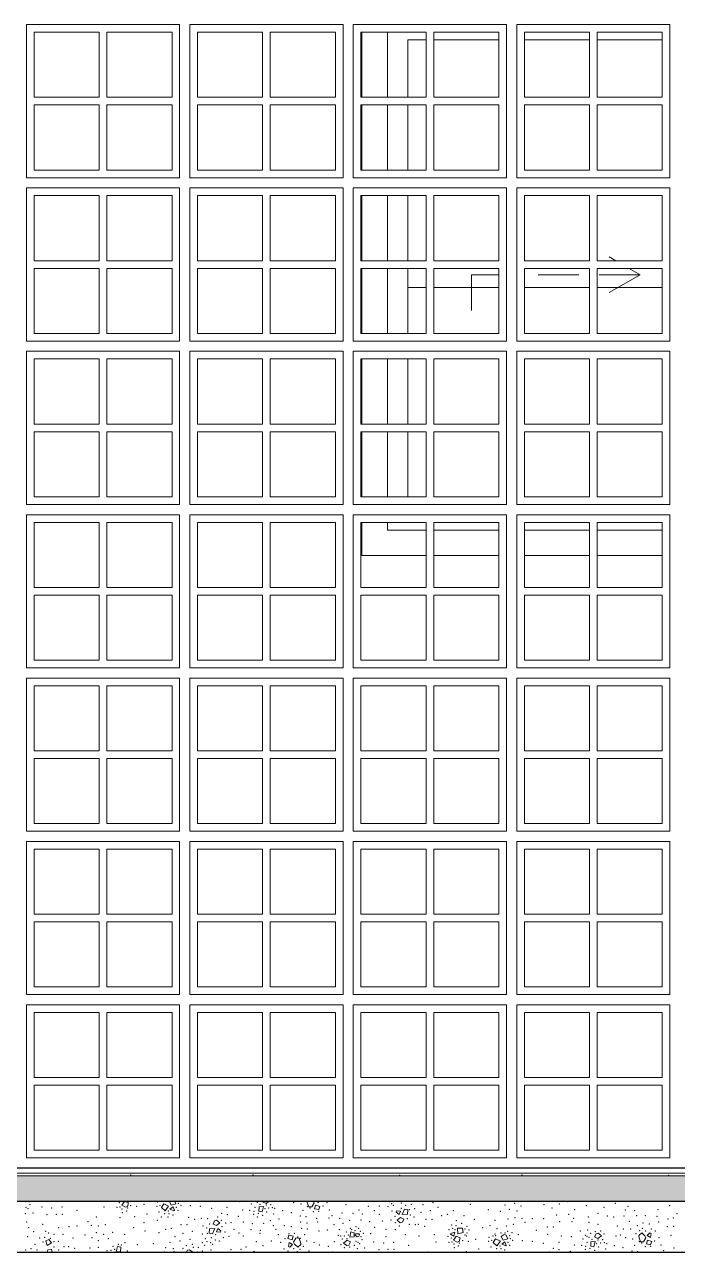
# Model space of a CAD drawing. Header units: metres. Extents: x -67.2 to -32.8, y -0.2 to 5.
# Drawn here: x -45.439 to -44.16, y -0.165 to 2.24 of the extents above; entities that cross this region are included whole.
import ezdxf

# ---------------------------------------------------------------- set-up
doc = ezdxf.new("R2010")
doc.units = ezdxf.units.M
doc.header["$MEASUREMENT"] = 0
for name, color, linetype, lineweight in [('Janelas Archicad_Caneta_No__241', 7, 'Continuous', 13), ('Janelas Archicad_Caneta_No__3', 7, 'Continuous', 25), ('Janelas Archicad_Caneta_No__43', 44, 'Continuous', 0), ('LAJES.EST_Caneta_No__241', 7, 'Continuous', 13), ('LAJES.EST_Caneta_No__3', 7, 'Continuous', 25)]:
    doc.layers.add(name, color=color, linetype=linetype, lineweight=lineweight)
for name, color, linetype, lineweight, true_color in [('Janelas Archicad_Caneta_No__9', 7, 'Continuous', 5, 0x020202), ('Janelas Archicad_Caneta_No__97', 7, 'Continuous', 5, 0x6b6b6b), ('LAJES.EST_Caneta_No__95', 7, 'Continuous', 0, 0xaeaeae), ('LAJES.EST_Caneta_No__97', 7, 'Continuous', 5, 0x6b6b6b)]:
    doc.layers.add(name, color=color, linetype=linetype, lineweight=lineweight, true_color=true_color)
doc.layers.add('LAJES.EST', color=7, linetype='Continuous')

# ---------------------------------------------------------------- blocks, each defined once
blk = doc.blocks.new('*X22', base_point=(-99.8256, 0))
at = {"layer": 'LAJES.EST_Caneta_No__241', "color": 7, "linetype": 'Continuous', "lineweight": 13}
for p, q in [((-45.437, -0.0657), (-45.4379, -0.065)), ((-45.437, -0.0657), (-45.4351, -0.065)), ((-45.2434, -0.065), (-45.2484, -0.0725)), ((-45.2423, -0.065), (-45.2355, -0.068)), ((-45.2355, -0.068), (-45.2375, -0.0748)), ((-45.1707, -0.0771), (-45.1663, -0.07)), ((-45.1663, -0.07), (-45.1568, -0.0744)), ((-45.1553, -0.0652), (-45.1551, -0.065)), ((-45.1516, -0.0726), (-45.1553, -0.0652)), ((-45.1516, -0.0726), (-45.1425, -0.0699)), ((-45.1444, -0.065), (-45.1425, -0.0699)), ((-44.9726, -0.066), (-44.9721, -0.065)), ((-44.9659, -0.0692), (-44.9726, -0.066)), ((-44.9659, -0.0692), (-44.9608, -0.065)), ((-44.8853, -0.0675), (-44.8856, -0.065)), ((-44.8853, -0.0675), (-44.8823, -0.0759)), ((-44.8763, -0.0755), (-44.8717, -0.0676)), ((-44.8733, -0.065), (-44.8717, -0.0676)), ((-44.8708, -0.0797), (-44.8688, -0.0721)), ((-44.8688, -0.0721), (-44.8603, -0.0749)), ((-44.863, -0.067), (-44.8665, -0.065)), ((-44.8627, -0.065), (-44.863, -0.067)), ((-45.2414, -0.0765), (-45.2484, -0.0725)), ((-45.2375, -0.0748), (-45.2414, -0.0765)), ((-45.1707, -0.0771), (-45.1637, -0.0835)), ((-45.1568, -0.0744), (-45.1637, -0.0835)), ((-45.1541, -0.0804), (-45.1481, -0.0758)), ((-45.1464, -0.0837), (-45.1541, -0.0804)), ((-45.1481, -0.0758), (-45.1455, -0.0828)), ((-45.1455, -0.0828), (-45.1464, -0.0837)), ((-44.98, -0.084), (-44.9797, -0.0757)), ((-44.98, -0.084), (-44.9735, -0.0854)), ((-44.9797, -0.0757), (-44.971, -0.0751)), ((-44.971, -0.0751), (-44.9735, -0.0854)), ((-44.8823, -0.0759), (-44.8763, -0.0755)), ((-44.8626, -0.0812), (-44.8708, -0.0797)), ((-44.8626, -0.0812), (-44.8603, -0.0749)), ((-44.7112, -0.0861), (-44.7105, -0.0835)), ((-44.7054, -0.0909), (-44.7112, -0.0861)), ((-44.7105, -0.0835), (-44.7025, -0.0839)), ((-44.7025, -0.0839), (-44.7054, -0.0909)), ((-44.6993, -0.0908), (-44.695, -0.0801)), ((-44.6888, -0.0899), (-44.6993, -0.0908)), ((-44.6885, -0.0815), (-44.695, -0.0801)), ((-44.6885, -0.0815), (-44.6888, -0.0899)), ((-45.0772, -0.1273), (-45.0769, -0.1189)), ((-45.0769, -0.1189), (-45.0665, -0.118)), ((-45.0665, -0.118), (-45.0707, -0.1287)), ((-45.0698, -0.1093), (-45.0668, -0.1029)), ((-45.0632, -0.1125), (-45.0698, -0.1093)), ((-45.0668, -0.1029), (-45.0627, -0.1019)), ((-45.0632, -0.1125), (-45.0563, -0.1069)), ((-45.0632, -0.1249), (-45.0604, -0.1179)), ((-45.0627, -0.1019), (-45.0563, -0.1069)), ((-45.0604, -0.1179), (-45.0546, -0.1227)), ((-44.7026, -0.0963), (-44.7094, -0.1019)), ((-44.7031, -0.1069), (-44.7094, -0.1019)), ((-44.699, -0.1059), (-44.7031, -0.1069)), ((-44.7026, -0.0963), (-44.6959, -0.0995)), ((-44.6959, -0.0995), (-44.699, -0.1059)), ((-44.5904, -0.1285), (-44.5907, -0.1172)), ((-44.5812, -0.1177), (-44.5907, -0.1172)), ((-44.5812, -0.1177), (-44.5802, -0.126)), ((-45.3912, -0.1395), (-45.3972, -0.1423)), ((-45.3945, -0.1513), (-45.3972, -0.1423)), ((-45.3912, -0.1395), (-45.3864, -0.1464)), ((-45.0772, -0.1273), (-45.0707, -0.1287)), ((-45.0552, -0.1253), (-45.0632, -0.1249)), ((-45.0546, -0.1227), (-45.0552, -0.1253)), ((-44.9211, -0.1314), (-44.9234, -0.1377)), ((-44.915, -0.1405), (-44.9234, -0.1377)), ((-44.9211, -0.1314), (-44.9129, -0.1329)), ((-44.9129, -0.1329), (-44.915, -0.1405)), ((-44.9074, -0.1371), (-44.912, -0.145)), ((-44.9014, -0.1367), (-44.9074, -0.1371)), ((-44.8984, -0.1451), (-44.9014, -0.1367)), ((-44.8072, -0.1411), (-44.814, -0.1467)), ((-44.8072, -0.1411), (-44.8005, -0.1443)), ((-44.8005, -0.1443), (-44.8036, -0.1507)), ((-44.8021, -0.1352), (-44.7996, -0.1249)), ((-44.7934, -0.1346), (-44.8021, -0.1352)), ((-44.7931, -0.1263), (-44.7996, -0.1249)), ((-44.7931, -0.1263), (-44.7934, -0.1346)), ((-44.7912, -0.131), (-44.7905, -0.1284)), ((-44.7872, -0.1343), (-44.7912, -0.131)), ((-44.7905, -0.1284), (-44.7843, -0.1286)), ((-44.7872, -0.1343), (-44.7844, -0.1333)), ((-44.7832, -0.1302), (-44.7844, -0.1333)), ((-44.7832, -0.1302), (-44.7843, -0.1286)), ((-44.6044, -0.1292), (-44.6043, -0.1279)), ((-44.5979, -0.133), (-44.6044, -0.1292)), ((-44.6043, -0.1279), (-44.5963, -0.1256)), ((-44.5933, -0.1332), (-44.5986, -0.1411)), ((-44.5916, -0.1451), (-44.5986, -0.1411)), ((-44.5963, -0.1256), (-44.5979, -0.133)), ((-44.5933, -0.1332), (-44.5857, -0.1366)), ((-44.5877, -0.1434), (-44.5916, -0.1451)), ((-44.5802, -0.126), (-44.5904, -0.1285)), ((-44.5857, -0.1366), (-44.5877, -0.1434)), ((-44.5209, -0.1457), (-44.5165, -0.1386)), ((-44.5165, -0.1386), (-44.507, -0.143)), ((-44.507, -0.143), (-44.5139, -0.1521)), ((-44.5055, -0.1338), (-44.4997, -0.1298)), ((-44.5018, -0.1412), (-44.5055, -0.1338)), ((-44.5018, -0.1412), (-44.4927, -0.1384)), ((-44.4997, -0.1298), (-44.4956, -0.131)), ((-44.4956, -0.131), (-44.4927, -0.1384)), ((-44.3302, -0.1526), (-44.3299, -0.1443)), ((-44.3299, -0.1443), (-44.3212, -0.1437)), ((-44.3212, -0.1437), (-44.3237, -0.154)), ((-44.3228, -0.1346), (-44.3197, -0.1283)), ((-44.3161, -0.1378), (-44.3228, -0.1346)), ((-44.3197, -0.1283), (-44.3156, -0.1273)), ((-44.3161, -0.1378), (-44.3093, -0.1323)), ((-44.3156, -0.1273), (-44.3093, -0.1323)), ((-44.236, -0.1319), (-44.2302, -0.1263)), ((-44.2355, -0.1361), (-44.236, -0.1319)), ((-44.2355, -0.1361), (-44.2325, -0.1445)), ((-44.2325, -0.1445), (-44.2265, -0.1441)), ((-44.2302, -0.1263), (-44.2241, -0.1326)), ((-44.2265, -0.1441), (-44.2219, -0.1362)), ((-44.2241, -0.1326), (-44.2219, -0.1362)), ((-44.221, -0.1483), (-44.2189, -0.1407)), ((-44.2198, -0.1318), (-44.2143, -0.1267)), ((-44.2132, -0.1356), (-44.2198, -0.1318)), ((-44.2189, -0.1407), (-44.2105, -0.1435)), ((-44.2143, -0.1267), (-44.2118, -0.1277)), ((-44.2118, -0.1277), (-44.2132, -0.1356)), ((-44.2128, -0.1498), (-44.2105, -0.1435)), ((-45.3935, -0.1598), (-45.3947, -0.165)), ((-45.3864, -0.1464), (-45.3945, -0.1513)), ((-45.3935, -0.1598), (-45.3862, -0.1584)), ((-45.3862, -0.1584), (-45.3849, -0.165)), ((-45.2594, -0.1635), (-45.2569, -0.1532)), ((-45.2507, -0.1629), (-45.2594, -0.1635)), ((-45.2504, -0.1546), (-45.2569, -0.1532)), ((-45.2504, -0.1546), (-45.2507, -0.1629)), ((-45.1222, -0.165), (-45.12, -0.1606)), ((-45.12, -0.1606), (-45.1159, -0.1596)), ((-45.1159, -0.1596), (-45.1096, -0.1646)), ((-45.1101, -0.165), (-45.1096, -0.1646)), ((-44.9221, -0.1535), (-44.9207, -0.1456)), ((-44.9196, -0.1545), (-44.9221, -0.1535)), ((-44.9207, -0.1456), (-44.9141, -0.1494)), ((-44.9141, -0.1494), (-44.9196, -0.1545)), ((-44.9099, -0.1486), (-44.912, -0.145)), ((-44.9038, -0.1549), (-44.9099, -0.1486)), ((-44.898, -0.1493), (-44.9038, -0.1549)), ((-44.8984, -0.1451), (-44.898, -0.1493)), ((-44.8077, -0.1517), (-44.814, -0.1467)), ((-44.8036, -0.1507), (-44.8077, -0.1517)), ((-44.5209, -0.1457), (-44.5139, -0.1521)), ((-44.5043, -0.149), (-44.4983, -0.1443)), ((-44.4966, -0.1523), (-44.5043, -0.149)), ((-44.4983, -0.1443), (-44.4957, -0.1514)), ((-44.4957, -0.1514), (-44.4966, -0.1523)), ((-44.3302, -0.1526), (-44.3237, -0.154)), ((-44.2128, -0.1498), (-44.221, -0.1483))]:
    blk.add_line(p, q, dxfattribs=at)
for p in [(-45.4299, -0.0657), (-45.4281, -0.0715), (-45.3807, -0.0652), (-45.2597, -0.0651), (-45.2532, -0.0678), (-45.2051, -0.0709), (-45.1788, -0.0665), (-45.1376, -0.0691), (-45.0181, -0.0657), (-44.9948, -0.0703), (-44.9872, -0.0651), (-44.9831, -0.0671), (-44.9776, -0.071), (-44.9566, -0.0716), (-44.9118, -0.0674), (-44.8975, -0.07), (-44.8465, -0.0673), (-44.8093, -0.0711), (-44.7239, -0.0657), (-44.7201, -0.0692), (-44.7008, -0.0683), (-44.6811, -0.071), (-44.6585, -0.0713), (-44.6388, -0.0677), (-44.6192, -0.0651), (-44.566, -0.0709), (-44.479, -0.0687), (-44.4214, -0.0715), (-44.3914, -0.0702), (-44.3757, -0.0655), (-44.2822, -0.0686), (-45.4371, -0.0893), (-45.4357, -0.0766), (-45.4323, -0.0792), (-45.4224, -0.0876), (-45.4048, -0.0761), (-45.3947, -0.0908), (-45.3856, -0.0778), (-45.3769, -0.0905), (-45.3656, -0.0763), (-45.365, -0.0904), (-45.3363, -0.0823), (-45.2986, -0.0956), (-45.2832, -0.0757), (-45.2576, -0.0765), (-45.2517, -0.0761), (-45.2477, -0.0799), (-45.2472, -0.0869), (-45.2391, -0.0838), (-45.2369, -0.0779), (-45.2309, -0.0731), (-45.2232, -0.0948), (-45.2196, -0.0749), (-45.1992, -0.0896), (-45.1798, -0.0748), (-45.1755, -0.0857), (-45.1738, -0.0727), (-45.1709, -0.0959), (-45.1643, -0.089), (-45.1579, -0.0954), (-45.1576, -0.0839), (-45.1558, -0.0888), (-45.1483, -0.0917), (-45.1417, -0.0765), (-45.1384, -0.0827), (-45.1328, -0.0726), (-45.1139, -0.0732), (-45.0944, -0.0748), (-45.0727, -0.0786), (-45.0607, -0.0954), (-45.0529, -0.0884), (-45.0422, -0.0765), (-45.042, -0.0908), (-45.0199, -0.0944), (-45.0118, -0.0819), (-44.9977, -0.0828), (-44.9904, -0.0901), (-44.9897, -0.0844), (-44.9874, -0.0766), (-44.9832, -0.0955), (-44.9811, -0.0882), (-44.9723, -0.0923), (-44.9683, -0.0794), (-44.9654, -0.0722), (-44.9646, -0.0855), (-44.9606, -0.0777), (-44.9533, -0.0774), (-44.9507, -0.0898), (-44.9489, -0.0789), (-44.9337, -0.0834), (-44.9166, -0.087), (-44.899, -0.0934), (-44.8937, -0.0822), (-44.8877, -0.0951), (-44.8849, -0.0754), (-44.8799, -0.078), (-44.873, -0.085), (-44.8627, -0.0846), (-44.8547, -0.0743), (-44.8422, -0.0821), (-44.837, -0.0929), (-44.8169, -0.0876), (-44.7957, -0.0883), (-44.7838, -0.0821), (-44.7774, -0.0898), (-44.7655, -0.0744), (-44.7541, -0.0833), (-44.7444, -0.0738), (-44.7444, -0.0905), (-44.7273, -0.0751), (-44.7194, -0.084), (-44.7164, -0.0728), (-44.7135, -0.0945), (-44.7011, -0.0785), (-44.6925, -0.073), (-44.6851, -0.0812), (-44.6833, -0.0914), (-44.6763, -0.0956), (-44.6749, -0.0795), (-44.6626, -0.0865), (-44.6445, -0.083), (-44.6292, -0.0766), (-44.6218, -0.0929), (-44.6107, -0.0905), (-44.5994, -0.0831), (-44.5784, -0.0932), (-44.5306, -0.0811), (-44.5069, -0.0846), (-44.4981, -0.0723), (-44.4892, -0.0808), (-44.4745, -0.0839), (-44.4665, -0.0743), (-44.4058, -0.0777), (-44.3966, -0.0914), (-44.3734, -0.0906), (-44.3614, -0.0811), (-44.3387, -0.0732), (-44.3348, -0.0959), (-44.316, -0.0882), (-44.3041, -0.0765), (-44.2973, -0.0939), (-44.2852, -0.0958), (-44.2649, -0.0935), (-44.2621, -0.082), (-44.257, -0.0746), (-44.244, -0.0834), (-44.2403, -0.0928), (-44.2229, -0.0927), (-44.2005, -0.0944), (-44.1981, -0.0811), (-44.1754, -0.0732), (-44.1611, -0.0888), (-45.4349, -0.1054), (-45.4309, -0.1166), (-45.4035, -0.1099), (-45.3722, -0.1162), (-45.352, -0.1143), (-45.336, -0.1133), (-45.3146, -0.1044), (-45.3081, -0.1119), (-45.2946, -0.1133), (-45.2808, -0.1107), (-45.2521, -0.0967), (-45.2249, -0.1164), (-45.2047, -0.107), (-45.1791, -0.1024), (-45.1624, -0.1198), (-45.1513, -0.1175), (-45.1322, -0.1103), (-45.1204, -0.1104), (-45.1177, -0.0963), (-45.1054, -0.1004), (-45.0924, -0.0983), (-45.0894, -0.1132), (-45.0824, -0.1174), (-45.0803, -0.0991), (-45.0764, -0.1096), (-45.0532, -0.1023), (-45.0523, -0.1143), (-45.0448, -0.1074), (-45.0348, -0.1068), (-45.0288, -0.1198), (-45.0103, -0.1054), (-44.993, -0.1088), (-44.9708, -0.1079), (-44.9577, -0.1027), (-44.9516, -0.1123), (-44.9467, -0.1197), (-44.9405, -0.0994), (-44.9304, -0.1127), (-44.9166, -0.1146), (-44.8981, -0.1054), (-44.8961, -0.1175), (-44.8857, -0.1072), (-44.8848, -0.1192), (-44.8671, -0.098), (-44.865, -0.1054), (-44.8427, -0.0976), (-44.8326, -0.1109), (-44.8215, -0.098), (-44.8154, -0.1077), (-44.8023, -0.1024), (-44.8008, -0.1181), (-44.7899, -0.1148), (-44.7848, -0.1178), (-44.7801, -0.1016), (-44.7628, -0.1049), (-44.7532, -0.1159), (-44.7383, -0.1035), (-44.7311, -0.1195), (-44.721, -0.1014), (-44.7126, -0.1065), (-44.705, -0.1134), (-44.6894, -0.0991), (-44.6855, -0.1097), (-44.6734, -0.1104), (-44.6677, -0.11), (-44.6554, -0.114), (-44.6527, -0.1), (-44.6409, -0.1), (-44.6027, -0.1115), (-44.6002, -0.118), (-44.5938, -0.1125), (-44.593, -0.103), (-44.5829, -0.108), (-44.5761, -0.1191), (-44.5727, -0.1137), (-44.5581, -0.1), (-44.5418, -0.1163), (-44.5273, -0.1124), (-44.5175, -0.1021), (-44.5136, -0.1185), (-44.4956, -0.1132), (-44.4923, -0.0996), (-44.4815, -0.1102), (-44.4785, -0.097), (-44.465, -0.0984), (-44.4586, -0.1059), (-44.4445, -0.0986), (-44.4222, -0.0987), (-44.4151, -0.1154), (-44.4032, -0.1153), (-44.3909, -0.1049), (-44.3665, -0.1049), (-44.3635, -0.0983), (-44.3335, -0.1061), (-44.3156, -0.11), (-44.2783, -0.113), (-44.2664, -0.119), (-44.2545, -0.1043), (-44.2519, -0.1188), (-44.2386, -0.1123), (-44.229, -0.1176), (-44.2276, -0.1071), (-44.2154, -0.109), (-44.2111, -0.1189), (-44.1973, -0.1052), (-44.1799, -0.1142), (-44.1791, -0.0997), (-44.1684, -0.0973), (-44.1678, -0.1141), (-45.433, -0.1338), (-45.421, -0.1243), (-45.409, -0.1364), (-45.3995, -0.1352), (-45.3978, -0.1235), (-45.3916, -0.1267), (-45.3886, -0.1372), (-45.3815, -0.1297), (-45.3811, -0.1442), (-45.373, -0.1434), (-45.3638, -0.1295), (-45.3438, -0.1365), (-45.3205, -0.1311), (-45.3066, -0.1361), (-45.2986, -0.1264), (-45.2941, -0.1417), (-45.284, -0.1295), (-45.275, -0.1381), (-45.2662, -0.1257), (-45.2425, -0.1293), (-45.203, -0.1229), (-45.1757, -0.1265), (-45.1439, -0.1338), (-45.1343, -0.1426), (-45.1286, -0.1274), (-45.1146, -0.1391), (-45.1106, -0.1239), (-45.0909, -0.1292), (-45.0846, -0.1378), (-45.0817, -0.1441), (-45.0807, -0.1276), (-45.0733, -0.1358), (-45.065, -0.1405), (-45.0647, -0.1303), (-45.0574, -0.1427), (-45.0493, -0.136), (-45.0464, -0.1248), (-45.0384, -0.1336), (-45.0191, -0.127), (-45.0106, -0.1327), (-44.9957, -0.1205), (-44.9851, -0.1437), (-44.9775, -0.1273), (-44.9774, -0.122), (-44.9555, -0.1424), (-44.9416, -0.1305), (-44.929, -0.1383), (-44.921, -0.128), (-44.9107, -0.1276), (-44.9038, -0.1346), (-44.8988, -0.1372), (-44.8901, -0.1304), (-44.8863, -0.1426), (-44.8622, -0.1228), (-44.8459, -0.121), (-44.8321, -0.1437), (-44.8242, -0.1314), (-44.8224, -0.1205), (-44.8198, -0.133), (-44.8165, -0.1388), (-44.8126, -0.1326), (-44.8085, -0.1249), (-44.8077, -0.1381), (-44.8048, -0.131), (-44.7981, -0.1206), (-44.792, -0.1222), (-44.79, -0.1433), (-44.7812, -0.1235), (-44.7801, -0.1343), (-44.7783, -0.1401), (-44.7755, -0.1276), (-44.7613, -0.1285), (-44.7309, -0.1338), (-44.7129, -0.1204), (-44.6931, -0.1302), (-44.6663, -0.1326), (-44.6364, -0.1304), (-44.6334, -0.1443), (-44.6099, -0.1337), (-44.6079, -0.1205), (-44.6034, -0.1364), (-44.5957, -0.1206), (-44.5811, -0.1417), (-44.5766, -0.131), (-44.5735, -0.133), (-44.5724, -0.1272), (-44.5698, -0.1434), (-44.5683, -0.1208), (-44.5553, -0.1395), (-44.53, -0.1434), (-44.529, -0.1351), (-44.524, -0.1413), (-44.5217, -0.1327), (-44.5173, -0.129), (-44.5161, -0.1324), (-44.5059, -0.127), (-44.4982, -0.1269), (-44.4928, -0.1238), (-44.4886, -0.1322), (-44.4878, -0.1377), (-44.4845, -0.1265), (-44.483, -0.1412), (-44.472, -0.1299), (-44.464, -0.1418), (-44.4445, -0.1434), (-44.4365, -0.1219), (-44.4145, -0.1295), (-44.3876, -0.1326), (-44.3683, -0.1343), (-44.3507, -0.1227), (-44.345, -0.1389), (-44.3408, -0.1312), (-44.3374, -0.1337), (-44.3361, -0.1211), (-44.3333, -0.1357), (-44.3301, -0.1277), (-44.3278, -0.1395), (-44.3211, -0.1245), (-44.3156, -0.1408), (-44.3108, -0.1232), (-44.3068, -0.1402), (-44.3043, -0.1291), (-44.2805, -0.133), (-44.2721, -0.1308), (-44.262, -0.136), (-44.2477, -0.1386), (-44.2413, -0.1283), (-44.2351, -0.144), (-44.2343, -0.1226), (-44.2223, -0.1233), (-44.2049, -0.1429), (-44.2035, -0.1231), (-44.1967, -0.1359), (-44.173, -0.1318), (-45.4367, -0.1602), (-45.426, -0.1579), (-45.4187, -0.1494), (-45.4143, -0.1601), (-45.4032, -0.165), (-45.403, -0.1447), (-45.3812, -0.1541), (-45.3718, -0.1602), (-45.3617, -0.1535), (-45.3527, -0.1538), (-45.3407, -0.1571), (-45.3106, -0.156), (-45.2945, -0.1552), (-45.2771, -0.1612), (-45.2698, -0.1609), (-45.2658, -0.1531), (-45.2621, -0.1592), (-45.2553, -0.1489), (-45.2493, -0.1504), (-45.2421, -0.1461), (-45.2374, -0.1625), (-45.2178, -0.15), (-45.1866, -0.1476), (-45.1864, -0.1647), (-45.1643, -0.1643), (-45.1627, -0.1554), (-45.1539, -0.1452), (-45.1474, -0.1578), (-45.1464, -0.1633), (-45.1288, -0.1567), (-45.1223, -0.1515), (-45.1102, -0.1489), (-45.108, -0.1552), (-45.1, -0.1641), (-45.0984, -0.1549), (-45.0909, -0.1458), (-45.0906, -0.1621), (-45.0859, -0.1514), (-45.0743, -0.1457), (-45.0738, -0.1599), (-45.0705, -0.1492), (-45.0626, -0.1649), (-45.0344, -0.1596), (-45.015, -0.1588), (-45.0049, -0.1542), (-44.9895, -0.1626), (-44.9716, -0.1517), (-44.9372, -0.1453), (-44.9305, -0.1581), (-44.9228, -0.1623), (-44.9116, -0.1579), (-44.9049, -0.1636), (-44.8996, -0.1586), (-44.8926, -0.1529), (-44.8821, -0.1624), (-44.8719, -0.1452), (-44.8619, -0.1504), (-44.8438, -0.1531), (-44.8362, -0.1643), (-44.819, -0.1498), (-44.8125, -0.1558), (-44.8022, -0.1544), (-44.7932, -0.1512), (-44.7873, -0.1579), (-44.7859, -0.1452), (-44.7825, -0.1478), (-44.7726, -0.1562), (-44.755, -0.1447), (-44.7449, -0.1594), (-44.7357, -0.1463), (-44.7271, -0.1591), (-44.7158, -0.1449), (-44.7152, -0.159), (-44.6865, -0.1509), (-44.6488, -0.1642), (-44.6078, -0.1451), (-44.6019, -0.1447), (-44.5979, -0.1485), (-44.5974, -0.1555), (-44.5893, -0.1524), (-44.5871, -0.1465), (-44.5734, -0.1634), (-44.5494, -0.1582), (-44.5257, -0.1543), (-44.521, -0.1645), (-44.5144, -0.1576), (-44.5081, -0.164), (-44.5078, -0.1525), (-44.506, -0.1574), (-44.4984, -0.1603), (-44.4919, -0.1451), (-44.4886, -0.1513), (-44.4679, -0.1649), (-44.4229, -0.1472), (-44.4109, -0.1639), (-44.4031, -0.157), (-44.3924, -0.1451), (-44.3922, -0.1594), (-44.3701, -0.163), (-44.362, -0.1505), (-44.3478, -0.1514), (-44.3405, -0.1587), (-44.3399, -0.153), (-44.3376, -0.1452), (-44.3334, -0.1641), (-44.3313, -0.1568), (-44.3225, -0.1609), (-44.3185, -0.148), (-44.3148, -0.1541), (-44.3108, -0.1463), (-44.3035, -0.146), (-44.3009, -0.1584), (-44.2991, -0.1475), (-44.2839, -0.152), (-44.2668, -0.1556), (-44.2492, -0.162), (-44.2439, -0.1508), (-44.2379, -0.1637), (-44.2301, -0.1466), (-44.2232, -0.1536), (-44.2129, -0.1532), (-44.1923, -0.1507), (-44.1872, -0.1615), (-44.1671, -0.1562)]:
    blk.add_point(p, dxfattribs=at)

msp = doc.modelspace()

# ---------------------------------------------------------------- hatches: boundary and pattern name
at = {"layer": 'LAJES.EST_Caneta_No__95', "linetype": 'Continuous', "lineweight": 0, "true_color": 0xaeaeae}
msp.add_hatch(color=253, dxfattribs=at).paths.add_polyline_path([(-39.3199, -0.015), (-53.0318, -0.015), (-53.0318, -0.065), (-39.3199, -0.065)])

# ---------------------------------------------------------------- linework, layer by layer
at = {"layer": 'Janelas Archicad_Caneta_No__241', "color": 7, "linetype": 'Continuous', "lineweight": 13}
for p, q in [((-44.7783, 2.0975), (-44.7783, 2.225)), ((-44.7783, 1.955), (-44.7783, 2.0825)), ((-44.7783, 1.7775), (-44.7783, 1.905)), ((-44.7783, 1.635), (-44.7783, 1.7625)), ((-44.7783, 1.4575), (-44.7783, 1.585)), ((-44.7783, 1.315), (-44.7783, 1.4425)), ((-44.7783, 1.2), (-44.7783, 1.265)), ((-44.6526, 1.2), (-44.7783, 1.2)), ((-44.5101, 1.2), (-44.6376, 1.2)), ((-44.3326, 1.2), (-44.4601, 1.2)), ((-44.1901, 1.2), (-44.3176, 1.2))]:
    msp.add_line(p, q, dxfattribs=at)
at = {"layer": 'Janelas Archicad_Caneta_No__3', "color": 7, "linetype": 'Continuous', "lineweight": 25}
msp.add_line((-39.6751, 0), (-52.4951, 0), dxfattribs=at)
at = {"layer": 'Janelas Archicad_Caneta_No__43', "color": 44, "linetype": 'Continuous', "lineweight": 0}
for p, q in [((-45.4351, 1.94), (-45.4351, 2.24)), ((-45.4351, 2.24), (-45.1351, 2.24)), ((-45.1351, 2.24), (-45.1351, 1.94)), ((-45.1151, 1.94), (-45.1151, 2.24)), ((-45.1151, 2.24), (-44.8151, 2.24)), ((-44.8151, 2.24), (-44.8151, 1.94)), ((-44.7951, 1.94), (-44.7951, 2.24)), ((-44.7951, 2.24), (-44.4951, 2.24)), ((-44.4951, 2.24), (-44.4951, 1.94)), ((-44.4751, 1.94), (-44.4751, 2.24)), ((-44.4751, 2.24), (-44.1751, 2.24)), ((-44.1751, 2.24), (-44.1751, 1.94)), ((-45.2926, 2.225), (-45.4201, 2.225)), ((-45.4201, 2.225), (-45.4201, 2.0975)), ((-45.2926, 2.0975), (-45.2926, 2.225)), ((-45.1501, 2.225), (-45.2776, 2.225)), ((-45.2776, 2.225), (-45.2776, 2.0975)), ((-45.1501, 2.0975), (-45.1501, 2.225)), ((-44.9726, 2.225), (-45.1001, 2.225)), ((-45.1001, 2.225), (-45.1001, 2.0975)), ((-44.9726, 2.0975), (-44.9726, 2.225)), ((-44.8301, 2.225), (-44.9576, 2.225)), ((-44.9576, 2.225), (-44.9576, 2.0975)), ((-44.8301, 2.0975), (-44.8301, 2.225)), ((-44.6526, 2.225), (-44.7801, 2.225)), ((-44.7801, 2.225), (-44.7801, 2.0975)), ((-44.6526, 2.0975), (-44.6526, 2.225)), ((-44.5101, 2.225), (-44.6376, 2.225)), ((-44.6376, 2.225), (-44.6376, 2.0975)), ((-44.5101, 2.0975), (-44.5101, 2.225)), ((-44.3326, 2.225), (-44.4601, 2.225)), ((-44.4601, 2.225), (-44.4601, 2.0975)), ((-44.3326, 2.0975), (-44.3326, 2.225)), ((-44.1901, 2.225), (-44.3176, 2.225)), ((-44.3176, 2.225), (-44.3176, 2.0975)), ((-44.1901, 2.0975), (-44.1901, 2.225)), ((-45.4201, 2.0975), (-45.2926, 2.0975)), ((-45.2776, 2.0975), (-45.1501, 2.0975)), ((-45.1001, 2.0975), (-44.9726, 2.0975)), ((-44.9576, 2.0975), (-44.8301, 2.0975)), ((-44.7801, 2.0975), (-44.6526, 2.0975)), ((-44.6376, 2.0975), (-44.5101, 2.0975)), ((-44.4601, 2.0975), (-44.3326, 2.0975)), ((-44.3176, 2.0975), (-44.1901, 2.0975)), ((-45.2926, 2.0825), (-45.4201, 2.0825)), ((-45.4201, 2.0825), (-45.4201, 1.955)), ((-45.2926, 1.955), (-45.2926, 2.0825)), ((-45.1501, 2.0825), (-45.2776, 2.0825)), ((-45.2776, 2.0825), (-45.2776, 1.955)), ((-45.1501, 1.955), (-45.1501, 2.0825)), ((-44.9726, 2.0825), (-45.1001, 2.0825)), ((-45.1001, 2.0825), (-45.1001, 1.955)), ((-44.9726, 1.955), (-44.9726, 2.0825)), ((-44.8301, 2.0825), (-44.9576, 2.0825)), ((-44.9576, 2.0825), (-44.9576, 1.955)), ((-44.8301, 1.955), (-44.8301, 2.0825)), ((-44.6526, 2.0825), (-44.7801, 2.0825)), ((-44.7801, 2.0825), (-44.7801, 1.955)), ((-44.6526, 1.955), (-44.6526, 2.0825)), ((-44.5101, 2.0825), (-44.6376, 2.0825)), ((-44.6376, 2.0825), (-44.6376, 1.955)), ((-44.5101, 1.955), (-44.5101, 2.0825)), ((-44.3326, 2.0825), (-44.4601, 2.0825)), ((-44.4601, 2.0825), (-44.4601, 1.955)), ((-44.3326, 1.955), (-44.3326, 2.0825)), ((-44.1901, 2.0825), (-44.3176, 2.0825)), ((-44.3176, 2.0825), (-44.3176, 1.955)), ((-44.1901, 1.955), (-44.1901, 2.0825)), ((-45.4201, 1.955), (-45.2926, 1.955)), ((-45.2776, 1.955), (-45.1501, 1.955)), ((-45.1001, 1.955), (-44.9726, 1.955)), ((-44.9576, 1.955), (-44.8301, 1.955)), ((-44.7801, 1.955), (-44.6526, 1.955)), ((-44.6376, 1.955), (-44.5101, 1.955)), ((-44.4601, 1.955), (-44.3326, 1.955)), ((-44.3176, 1.955), (-44.1901, 1.955)), ((-45.1351, 1.94), (-45.4351, 1.94)), ((-44.8151, 1.94), (-45.1151, 1.94)), ((-44.4951, 1.94), (-44.7951, 1.94)), ((-44.1751, 1.94), (-44.4751, 1.94)), ((-45.4351, 1.62), (-45.4351, 1.92)), ((-45.4351, 1.92), (-45.1351, 1.92)), ((-45.2926, 1.905), (-45.4201, 1.905)), ((-45.4201, 1.905), (-45.4201, 1.7775)), ((-45.2926, 1.7775), (-45.2926, 1.905)), ((-45.1501, 1.905), (-45.2776, 1.905)), ((-45.2776, 1.905), (-45.2776, 1.7775)), ((-45.1501, 1.7775), (-45.1501, 1.905)), ((-45.1351, 1.92), (-45.1351, 1.62)), ((-45.1151, 1.62), (-45.1151, 1.92)), ((-45.1151, 1.92), (-44.8151, 1.92)), ((-44.9726, 1.905), (-45.1001, 1.905)), ((-45.1001, 1.905), (-45.1001, 1.7775)), ((-44.9726, 1.7775), (-44.9726, 1.905)), ((-44.8301, 1.905), (-44.9576, 1.905)), ((-44.9576, 1.905), (-44.9576, 1.7775)), ((-44.8301, 1.7775), (-44.8301, 1.905)), ((-44.8151, 1.92), (-44.8151, 1.62)), ((-44.7951, 1.62), (-44.7951, 1.92)), ((-44.7951, 1.92), (-44.4951, 1.92)), ((-44.6526, 1.905), (-44.7801, 1.905)), ((-44.7801, 1.905), (-44.7801, 1.7775)), ((-44.6526, 1.7775), (-44.6526, 1.905)), ((-44.5101, 1.905), (-44.6376, 1.905)), ((-44.6376, 1.905), (-44.6376, 1.7775)), ((-44.5101, 1.7775), (-44.5101, 1.905)), ((-44.4951, 1.92), (-44.4951, 1.62)), ((-44.4751, 1.62), (-44.4751, 1.92)), ((-44.4751, 1.92), (-44.1751, 1.92)), ((-44.3326, 1.905), (-44.4601, 1.905)), ((-44.4601, 1.905), (-44.4601, 1.7775)), ((-44.3326, 1.7775), (-44.3326, 1.905)), ((-44.1901, 1.905), (-44.3176, 1.905)), ((-44.3176, 1.905), (-44.3176, 1.7775)), ((-44.1901, 1.7775), (-44.1901, 1.905)), ((-44.1751, 1.92), (-44.1751, 1.62)), ((-45.4201, 1.7775), (-45.2926, 1.7775)), ((-45.2926, 1.7625), (-45.4201, 1.7625)), ((-45.4201, 1.7625), (-45.4201, 1.635)), ((-45.2926, 1.635), (-45.2926, 1.7625)), ((-45.2776, 1.7775), (-45.1501, 1.7775)), ((-45.1501, 1.7625), (-45.2776, 1.7625)), ((-45.2776, 1.7625), (-45.2776, 1.635)), ((-45.1501, 1.635), (-45.1501, 1.7625)), ((-45.1001, 1.7775), (-44.9726, 1.7775)), ((-44.9726, 1.7625), (-45.1001, 1.7625)), ((-45.1001, 1.7625), (-45.1001, 1.635)), ((-44.9726, 1.635), (-44.9726, 1.7625)), ((-44.9576, 1.7775), (-44.8301, 1.7775)), ((-44.8301, 1.7625), (-44.9576, 1.7625)), ((-44.9576, 1.7625), (-44.9576, 1.635)), ((-44.8301, 1.635), (-44.8301, 1.7625)), ((-44.7801, 1.7775), (-44.6526, 1.7775)), ((-44.6526, 1.7625), (-44.7801, 1.7625)), ((-44.7801, 1.7625), (-44.7801, 1.635)), ((-44.6526, 1.635), (-44.6526, 1.7625)), ((-44.6376, 1.7775), (-44.5101, 1.7775)), ((-44.5101, 1.7625), (-44.6376, 1.7625)), ((-44.6376, 1.7625), (-44.6376, 1.635)), ((-44.5101, 1.635), (-44.5101, 1.7625)), ((-44.4601, 1.7775), (-44.3326, 1.7775)), ((-44.3326, 1.7625), (-44.4601, 1.7625)), ((-44.4601, 1.7625), (-44.4601, 1.635)), ((-44.3326, 1.635), (-44.3326, 1.7625)), ((-44.3176, 1.7775), (-44.1901, 1.7775)), ((-44.1901, 1.7625), (-44.3176, 1.7625)), ((-44.3176, 1.7625), (-44.3176, 1.635)), ((-44.1901, 1.635), (-44.1901, 1.7625)), ((-45.1351, 1.62), (-45.4351, 1.62)), ((-45.4201, 1.635), (-45.2926, 1.635)), ((-45.2776, 1.635), (-45.1501, 1.635)), ((-44.8151, 1.62), (-45.1151, 1.62)), ((-45.1001, 1.635), (-44.9726, 1.635)), ((-44.9576, 1.635), (-44.8301, 1.635)), ((-44.4951, 1.62), (-44.7951, 1.62)), ((-44.7801, 1.635), (-44.6526, 1.635)), ((-44.6376, 1.635), (-44.5101, 1.635)), ((-44.1751, 1.62), (-44.4751, 1.62)), ((-44.4601, 1.635), (-44.3326, 1.635)), ((-44.3176, 1.635), (-44.1901, 1.635)), ((-45.4351, 1.3), (-45.4351, 1.6)), ((-45.4351, 1.6), (-45.1351, 1.6)), ((-45.1351, 1.6), (-45.1351, 1.3)), ((-45.1151, 1.3), (-45.1151, 1.6)), ((-45.1151, 1.6), (-44.8151, 1.6)), ((-44.8151, 1.6), (-44.8151, 1.3)), ((-44.7951, 1.3), (-44.7951, 1.6)), ((-44.7951, 1.6), (-44.4951, 1.6)), ((-44.4951, 1.6), (-44.4951, 1.3)), ((-44.4751, 1.3), (-44.4751, 1.6)), ((-44.4751, 1.6), (-44.1751, 1.6)), ((-44.1751, 1.6), (-44.1751, 1.3)), ((-45.2926, 1.585), (-45.4201, 1.585)), ((-45.4201, 1.585), (-45.4201, 1.4575)), ((-45.2926, 1.4575), (-45.2926, 1.585)), ((-45.1501, 1.585), (-45.2776, 1.585)), ((-45.2776, 1.585), (-45.2776, 1.4575)), ((-45.1501, 1.4575), (-45.1501, 1.585)), ((-44.9726, 1.585), (-45.1001, 1.585)), ((-45.1001, 1.585), (-45.1001, 1.4575)), ((-44.9726, 1.4575), (-44.9726, 1.585)), ((-44.8301, 1.585), (-44.9576, 1.585)), ((-44.9576, 1.585), (-44.9576, 1.4575)), ((-44.8301, 1.4575), (-44.8301, 1.585)), ((-44.6526, 1.585), (-44.7801, 1.585)), ((-44.7801, 1.585), (-44.7801, 1.4575)), ((-44.6526, 1.4575), (-44.6526, 1.585)), ((-44.5101, 1.585), (-44.6376, 1.585)), ((-44.6376, 1.585), (-44.6376, 1.4575)), ((-44.5101, 1.4575), (-44.5101, 1.585)), ((-44.3326, 1.585), (-44.4601, 1.585)), ((-44.4601, 1.585), (-44.4601, 1.4575)), ((-44.3326, 1.4575), (-44.3326, 1.585)), ((-44.1901, 1.585), (-44.3176, 1.585)), ((-44.3176, 1.585), (-44.3176, 1.4575)), ((-44.1901, 1.4575), (-44.1901, 1.585)), ((-45.4201, 1.4575), (-45.2926, 1.4575)), ((-45.2776, 1.4575), (-45.1501, 1.4575)), ((-45.1001, 1.4575), (-44.9726, 1.4575)), ((-44.9576, 1.4575), (-44.8301, 1.4575)), ((-44.7801, 1.4575), (-44.6526, 1.4575)), ((-44.6376, 1.4575), (-44.5101, 1.4575)), ((-44.4601, 1.4575), (-44.3326, 1.4575)), ((-44.3176, 1.4575), (-44.1901, 1.4575)), ((-45.2926, 1.4425), (-45.4201, 1.4425)), ((-45.4201, 1.4425), (-45.4201, 1.315)), ((-45.2926, 1.315), (-45.2926, 1.4425)), ((-45.1501, 1.4425), (-45.2776, 1.4425)), ((-45.2776, 1.4425), (-45.2776, 1.315)), ((-45.1501, 1.315), (-45.1501, 1.4425)), ((-44.9726, 1.4425), (-45.1001, 1.4425)), ((-45.1001, 1.4425), (-45.1001, 1.315)), ((-44.9726, 1.315), (-44.9726, 1.4425)), ((-44.8301, 1.4425), (-44.9576, 1.4425)), ((-44.9576, 1.4425), (-44.9576, 1.315)), ((-44.8301, 1.315), (-44.8301, 1.4425)), ((-44.6526, 1.4425), (-44.7801, 1.4425)), ((-44.7801, 1.4425), (-44.7801, 1.315)), ((-44.6526, 1.315), (-44.6526, 1.4425)), ((-44.5101, 1.4425), (-44.6376, 1.4425)), ((-44.6376, 1.4425), (-44.6376, 1.315)), ((-44.5101, 1.315), (-44.5101, 1.4425)), ((-44.3326, 1.4425), (-44.4601, 1.4425)), ((-44.4601, 1.4425), (-44.4601, 1.315)), ((-44.3326, 1.315), (-44.3326, 1.4425)), ((-44.1901, 1.4425), (-44.3176, 1.4425)), ((-44.3176, 1.4425), (-44.3176, 1.315)), ((-44.1901, 1.315), (-44.1901, 1.4425)), ((-45.1351, 1.3), (-45.4351, 1.3)), ((-45.4201, 1.315), (-45.2926, 1.315)), ((-45.2776, 1.315), (-45.1501, 1.315)), ((-44.8151, 1.3), (-45.1151, 1.3)), ((-45.1001, 1.315), (-44.9726, 1.315)), ((-44.9576, 1.315), (-44.8301, 1.315)), ((-44.4951, 1.3), (-44.7951, 1.3)), ((-44.7801, 1.315), (-44.6526, 1.315)), ((-44.6376, 1.315), (-44.5101, 1.315)), ((-44.1751, 1.3), (-44.4751, 1.3)), ((-44.4601, 1.315), (-44.3326, 1.315)), ((-44.3176, 1.315), (-44.1901, 1.315)), ((-45.4351, 0.98), (-45.4351, 1.28)), ((-45.4351, 1.28), (-45.1351, 1.28)), ((-45.1351, 1.28), (-45.1351, 0.98)), ((-45.1151, 0.98), (-45.1151, 1.28)), ((-45.1151, 1.28), (-44.8151, 1.28)), ((-44.8151, 1.28), (-44.8151, 0.98)), ((-44.7951, 0.98), (-44.7951, 1.28)), ((-44.7951, 1.28), (-44.4951, 1.28)), ((-44.4951, 1.28), (-44.4951, 0.98)), ((-44.4751, 0.98), (-44.4751, 1.28)), ((-44.4751, 1.28), (-44.1751, 1.28)), ((-44.1751, 1.28), (-44.1751, 0.98)), ((-45.2926, 1.265), (-45.4201, 1.265)), ((-45.4201, 1.265), (-45.4201, 1.1375)), ((-45.2926, 1.1375), (-45.2926, 1.265)), ((-45.1501, 1.265), (-45.2776, 1.265)), ((-45.2776, 1.265), (-45.2776, 1.1375)), ((-45.1501, 1.1375), (-45.1501, 1.265)), ((-44.9726, 1.265), (-45.1001, 1.265)), ((-45.1001, 1.265), (-45.1001, 1.1375)), ((-44.9726, 1.1375), (-44.9726, 1.265)), ((-44.8301, 1.265), (-44.9576, 1.265)), ((-44.9576, 1.265), (-44.9576, 1.1375)), ((-44.8301, 1.1375), (-44.8301, 1.265)), ((-44.6526, 1.265), (-44.7801, 1.265)), ((-44.7801, 1.265), (-44.7801, 1.1375)), ((-44.6526, 1.1375), (-44.6526, 1.265)), ((-44.5101, 1.265), (-44.6376, 1.265)), ((-44.6376, 1.265), (-44.6376, 1.1375)), ((-44.5101, 1.1375), (-44.5101, 1.265)), ((-44.3326, 1.265), (-44.4601, 1.265)), ((-44.4601, 1.265), (-44.4601, 1.1375)), ((-44.3326, 1.1375), (-44.3326, 1.265)), ((-44.1901, 1.265), (-44.3176, 1.265)), ((-44.3176, 1.265), (-44.3176, 1.1375)), ((-44.1901, 1.1375), (-44.1901, 1.265)), ((-45.4201, 1.1375), (-45.2926, 1.1375)), ((-45.2776, 1.1375), (-45.1501, 1.1375)), ((-45.1001, 1.1375), (-44.9726, 1.1375)), ((-44.9576, 1.1375), (-44.8301, 1.1375)), ((-44.7801, 1.1375), (-44.6526, 1.1375)), ((-44.6376, 1.1375), (-44.5101, 1.1375)), ((-44.4601, 1.1375), (-44.3326, 1.1375)), ((-44.3176, 1.1375), (-44.1901, 1.1375)), ((-45.2926, 1.1225), (-45.4201, 1.1225)), ((-45.4201, 1.1225), (-45.4201, 0.995)), ((-45.2926, 0.995), (-45.2926, 1.1225)), ((-45.1501, 1.1225), (-45.2776, 1.1225)), ((-45.2776, 1.1225), (-45.2776, 0.995)), ((-45.1501, 0.995), (-45.1501, 1.1225)), ((-44.9726, 1.1225), (-45.1001, 1.1225)), ((-45.1001, 1.1225), (-45.1001, 0.995)), ((-44.9726, 0.995), (-44.9726, 1.1225)), ((-44.8301, 1.1225), (-44.9576, 1.1225)), ((-44.9576, 1.1225), (-44.9576, 0.995)), ((-44.8301, 0.995), (-44.8301, 1.1225)), ((-44.6526, 1.1225), (-44.7801, 1.1225)), ((-44.7801, 1.1225), (-44.7801, 0.995)), ((-44.6526, 0.995), (-44.6526, 1.1225)), ((-44.5101, 1.1225), (-44.6376, 1.1225)), ((-44.6376, 1.1225), (-44.6376, 0.995)), ((-44.5101, 0.995), (-44.5101, 1.1225)), ((-44.3326, 1.1225), (-44.4601, 1.1225)), ((-44.4601, 1.1225), (-44.4601, 0.995)), ((-44.3326, 0.995), (-44.3326, 1.1225)), ((-44.1901, 1.1225), (-44.3176, 1.1225)), ((-44.3176, 1.1225), (-44.3176, 0.995)), ((-44.1901, 0.995), (-44.1901, 1.1225)), ((-45.4201, 0.995), (-45.2926, 0.995)), ((-45.2776, 0.995), (-45.1501, 0.995)), ((-45.1001, 0.995), (-44.9726, 0.995)), ((-44.9576, 0.995), (-44.8301, 0.995)), ((-44.7801, 0.995), (-44.6526, 0.995)), ((-44.6376, 0.995), (-44.5101, 0.995)), ((-44.4601, 0.995), (-44.3326, 0.995)), ((-44.3176, 0.995), (-44.1901, 0.995)), ((-45.1351, 0.98), (-45.4351, 0.98)), ((-44.8151, 0.98), (-45.1151, 0.98)), ((-44.4951, 0.98), (-44.7951, 0.98)), ((-44.1751, 0.98), (-44.4751, 0.98)), ((-45.4351, 0.66), (-45.4351, 0.96)), ((-45.4351, 0.96), (-45.1351, 0.96)), ((-45.2926, 0.945), (-45.4201, 0.945)), ((-45.4201, 0.945), (-45.4201, 0.8175)), ((-45.2926, 0.8175), (-45.2926, 0.945)), ((-45.1501, 0.945), (-45.2776, 0.945)), ((-45.2776, 0.945), (-45.2776, 0.8175)), ((-45.1501, 0.8175), (-45.1501, 0.945)), ((-45.1351, 0.96), (-45.1351, 0.66)), ((-45.1151, 0.66), (-45.1151, 0.96)), ((-45.1151, 0.96), (-44.8151, 0.96)), ((-44.9726, 0.945), (-45.1001, 0.945)), ((-45.1001, 0.945), (-45.1001, 0.8175)), ((-44.9726, 0.8175), (-44.9726, 0.945)), ((-44.8301, 0.945), (-44.9576, 0.945)), ((-44.9576, 0.945), (-44.9576, 0.8175)), ((-44.8301, 0.8175), (-44.8301, 0.945)), ((-44.8151, 0.96), (-44.8151, 0.66)), ((-44.7951, 0.66), (-44.7951, 0.96)), ((-44.7951, 0.96), (-44.4951, 0.96)), ((-44.6526, 0.945), (-44.7801, 0.945)), ((-44.7801, 0.945), (-44.7801, 0.8175)), ((-44.6526, 0.8175), (-44.6526, 0.945)), ((-44.5101, 0.945), (-44.6376, 0.945)), ((-44.6376, 0.945), (-44.6376, 0.8175)), ((-44.5101, 0.8175), (-44.5101, 0.945)), ((-44.4951, 0.96), (-44.4951, 0.66)), ((-44.4751, 0.66), (-44.4751, 0.96)), ((-44.4751, 0.96), (-44.1751, 0.96)), ((-44.3326, 0.945), (-44.4601, 0.945)), ((-44.4601, 0.945), (-44.4601, 0.8175)), ((-44.3326, 0.8175), (-44.3326, 0.945)), ((-44.1901, 0.945), (-44.3176, 0.945)), ((-44.3176, 0.945), (-44.3176, 0.8175)), ((-44.1901, 0.8175), (-44.1901, 0.945)), ((-44.1751, 0.96), (-44.1751, 0.66)), ((-45.4201, 0.8175), (-45.2926, 0.8175)), ((-45.2926, 0.8025), (-45.4201, 0.8025)), ((-45.4201, 0.8025), (-45.4201, 0.675)), ((-45.2926, 0.675), (-45.2926, 0.8025)), ((-45.2776, 0.8175), (-45.1501, 0.8175)), ((-45.1501, 0.8025), (-45.2776, 0.8025)), ((-45.2776, 0.8025), (-45.2776, 0.675)), ((-45.1501, 0.675), (-45.1501, 0.8025)), ((-45.1001, 0.8175), (-44.9726, 0.8175)), ((-44.9726, 0.8025), (-45.1001, 0.8025)), ((-45.1001, 0.8025), (-45.1001, 0.675)), ((-44.9726, 0.675), (-44.9726, 0.8025)), ((-44.9576, 0.8175), (-44.8301, 0.8175)), ((-44.8301, 0.8025), (-44.9576, 0.8025)), ((-44.9576, 0.8025), (-44.9576, 0.675)), ((-44.8301, 0.675), (-44.8301, 0.8025)), ((-44.7801, 0.8175), (-44.6526, 0.8175)), ((-44.6526, 0.8025), (-44.7801, 0.8025)), ((-44.7801, 0.8025), (-44.7801, 0.675)), ((-44.6526, 0.675), (-44.6526, 0.8025)), ((-44.6376, 0.8175), (-44.5101, 0.8175)), ((-44.5101, 0.8025), (-44.6376, 0.8025)), ((-44.6376, 0.8025), (-44.6376, 0.675)), ((-44.5101, 0.675), (-44.5101, 0.8025)), ((-44.4601, 0.8175), (-44.3326, 0.8175)), ((-44.3326, 0.8025), (-44.4601, 0.8025)), ((-44.4601, 0.8025), (-44.4601, 0.675)), ((-44.3326, 0.675), (-44.3326, 0.8025)), ((-44.3176, 0.8175), (-44.1901, 0.8175)), ((-44.1901, 0.8025), (-44.3176, 0.8025)), ((-44.3176, 0.8025), (-44.3176, 0.675)), ((-44.1901, 0.675), (-44.1901, 0.8025)), ((-45.4201, 0.675), (-45.2926, 0.675)), ((-45.2776, 0.675), (-45.1501, 0.675)), ((-45.1001, 0.675), (-44.9726, 0.675)), ((-44.9576, 0.675), (-44.8301, 0.675)), ((-44.7801, 0.675), (-44.6526, 0.675)), ((-44.6376, 0.675), (-44.5101, 0.675)), ((-44.4601, 0.675), (-44.3326, 0.675)), ((-44.3176, 0.675), (-44.1901, 0.675)), ((-45.1351, 0.66), (-45.4351, 0.66)), ((-44.8151, 0.66), (-45.1151, 0.66)), ((-44.4951, 0.66), (-44.7951, 0.66)), ((-44.1751, 0.66), (-44.4751, 0.66)), ((-45.4351, 0.34), (-45.4351, 0.64)), ((-45.4351, 0.64), (-45.1351, 0.64)), ((-45.1351, 0.64), (-45.1351, 0.34)), ((-45.1151, 0.34), (-45.1151, 0.64)), ((-45.1151, 0.64), (-44.8151, 0.64)), ((-44.8151, 0.64), (-44.8151, 0.34)), ((-44.7951, 0.34), (-44.7951, 0.64)), ((-44.7951, 0.64), (-44.4951, 0.64)), ((-44.4951, 0.64), (-44.4951, 0.34)), ((-44.4751, 0.34), (-44.4751, 0.64)), ((-44.4751, 0.64), (-44.1751, 0.64)), ((-44.1751, 0.64), (-44.1751, 0.34)), ((-45.2926, 0.625), (-45.4201, 0.625)), ((-45.4201, 0.625), (-45.4201, 0.4975)), ((-45.2926, 0.4975), (-45.2926, 0.625)), ((-45.1501, 0.625), (-45.2776, 0.625)), ((-45.2776, 0.625), (-45.2776, 0.4975)), ((-45.1501, 0.4975), (-45.1501, 0.625)), ((-44.9726, 0.625), (-45.1001, 0.625)), ((-45.1001, 0.625), (-45.1001, 0.4975)), ((-44.9726, 0.4975), (-44.9726, 0.625)), ((-44.8301, 0.625), (-44.9576, 0.625)), ((-44.9576, 0.625), (-44.9576, 0.4975)), ((-44.8301, 0.4975), (-44.8301, 0.625)), ((-44.6526, 0.625), (-44.7801, 0.625)), ((-44.7801, 0.625), (-44.7801, 0.4975)), ((-44.6526, 0.4975), (-44.6526, 0.625)), ((-44.5101, 0.625), (-44.6376, 0.625)), ((-44.6376, 0.625), (-44.6376, 0.4975)), ((-44.5101, 0.4975), (-44.5101, 0.625)), ((-44.3326, 0.625), (-44.4601, 0.625)), ((-44.4601, 0.625), (-44.4601, 0.4975)), ((-44.3326, 0.4975), (-44.3326, 0.625)), ((-44.1901, 0.625), (-44.3176, 0.625)), ((-44.3176, 0.625), (-44.3176, 0.4975)), ((-44.1901, 0.4975), (-44.1901, 0.625)), ((-45.4201, 0.4975), (-45.2926, 0.4975)), ((-45.2926, 0.4825), (-45.4201, 0.4825)), ((-45.4201, 0.4825), (-45.4201, 0.355)), ((-45.2926, 0.355), (-45.2926, 0.4825)), ((-45.2776, 0.4975), (-45.1501, 0.4975)), ((-45.1501, 0.4825), (-45.2776, 0.4825)), ((-45.2776, 0.4825), (-45.2776, 0.355)), ((-45.1501, 0.355), (-45.1501, 0.4825)), ((-45.1001, 0.4975), (-44.9726, 0.4975)), ((-44.9726, 0.4825), (-45.1001, 0.4825)), ((-45.1001, 0.4825), (-45.1001, 0.355)), ((-44.9726, 0.355), (-44.9726, 0.4825)), ((-44.9576, 0.4975), (-44.8301, 0.4975)), ((-44.8301, 0.4825), (-44.9576, 0.4825)), ((-44.9576, 0.4825), (-44.9576, 0.355)), ((-44.8301, 0.355), (-44.8301, 0.4825)), ((-44.7801, 0.4975), (-44.6526, 0.4975)), ((-44.6526, 0.4825), (-44.7801, 0.4825)), ((-44.7801, 0.4825), (-44.7801, 0.355)), ((-44.6526, 0.355), (-44.6526, 0.4825)), ((-44.6376, 0.4975), (-44.5101, 0.4975)), ((-44.5101, 0.4825), (-44.6376, 0.4825)), ((-44.6376, 0.4825), (-44.6376, 0.355)), ((-44.5101, 0.355), (-44.5101, 0.4825)), ((-44.4601, 0.4975), (-44.3326, 0.4975)), ((-44.3326, 0.4825), (-44.4601, 0.4825)), ((-44.4601, 0.4825), (-44.4601, 0.355)), ((-44.3326, 0.355), (-44.3326, 0.4825)), ((-44.3176, 0.4975), (-44.1901, 0.4975)), ((-44.1901, 0.4825), (-44.3176, 0.4825)), ((-44.3176, 0.4825), (-44.3176, 0.355)), ((-44.1901, 0.355), (-44.1901, 0.4825)), ((-45.1351, 0.34), (-45.4351, 0.34)), ((-45.4201, 0.355), (-45.2926, 0.355)), ((-45.2776, 0.355), (-45.1501, 0.355)), ((-44.8151, 0.34), (-45.1151, 0.34)), ((-45.1001, 0.355), (-44.9726, 0.355)), ((-44.9576, 0.355), (-44.8301, 0.355)), ((-44.4951, 0.34), (-44.7951, 0.34)), ((-44.7801, 0.355), (-44.6526, 0.355)), ((-44.6376, 0.355), (-44.5101, 0.355)), ((-44.1751, 0.34), (-44.4751, 0.34)), ((-44.4601, 0.355), (-44.3326, 0.355)), ((-44.3176, 0.355), (-44.1901, 0.355)), ((-45.4351, 0.02), (-45.4351, 0.32)), ((-45.4351, 0.32), (-45.1351, 0.32)), ((-45.1351, 0.32), (-45.1351, 0.02)), ((-45.1151, 0.02), (-45.1151, 0.32)), ((-45.1151, 0.32), (-44.8151, 0.32)), ((-44.8151, 0.32), (-44.8151, 0.02)), ((-44.7951, 0.02), (-44.7951, 0.32)), ((-44.7951, 0.32), (-44.4951, 0.32)), ((-44.4951, 0.32), (-44.4951, 0.02)), ((-44.4751, 0.02), (-44.4751, 0.32)), ((-44.4751, 0.32), (-44.1751, 0.32)), ((-44.1751, 0.32), (-44.1751, 0.02)), ((-45.2926, 0.305), (-45.4201, 0.305)), ((-45.4201, 0.305), (-45.4201, 0.1775)), ((-45.2926, 0.1775), (-45.2926, 0.305)), ((-45.1501, 0.305), (-45.2776, 0.305)), ((-45.2776, 0.305), (-45.2776, 0.1775)), ((-45.1501, 0.1775), (-45.1501, 0.305)), ((-44.9726, 0.305), (-45.1001, 0.305)), ((-45.1001, 0.305), (-45.1001, 0.1775)), ((-44.9726, 0.1775), (-44.9726, 0.305)), ((-44.8301, 0.305), (-44.9576, 0.305)), ((-44.9576, 0.305), (-44.9576, 0.1775)), ((-44.8301, 0.1775), (-44.8301, 0.305)), ((-44.6526, 0.305), (-44.7801, 0.305)), ((-44.7801, 0.305), (-44.7801, 0.1775)), ((-44.6526, 0.1775), (-44.6526, 0.305)), ((-44.5101, 0.305), (-44.6376, 0.305)), ((-44.6376, 0.305), (-44.6376, 0.1775)), ((-44.5101, 0.1775), (-44.5101, 0.305)), ((-44.3326, 0.305), (-44.4601, 0.305)), ((-44.4601, 0.305), (-44.4601, 0.1775)), ((-44.3326, 0.1775), (-44.3326, 0.305)), ((-44.1901, 0.305), (-44.3176, 0.305)), ((-44.3176, 0.305), (-44.3176, 0.1775)), ((-44.1901, 0.1775), (-44.1901, 0.305)), ((-45.4201, 0.1775), (-45.2926, 0.1775)), ((-45.2776, 0.1775), (-45.1501, 0.1775)), ((-45.1001, 0.1775), (-44.9726, 0.1775)), ((-44.9576, 0.1775), (-44.8301, 0.1775)), ((-44.7801, 0.1775), (-44.6526, 0.1775)), ((-44.6376, 0.1775), (-44.5101, 0.1775)), ((-44.4601, 0.1775), (-44.3326, 0.1775)), ((-44.3176, 0.1775), (-44.1901, 0.1775)), ((-45.2926, 0.1625), (-45.4201, 0.1625)), ((-45.4201, 0.1625), (-45.4201, 0.035)), ((-45.2926, 0.035), (-45.2926, 0.1625)), ((-45.1501, 0.1625), (-45.2776, 0.1625)), ((-45.2776, 0.1625), (-45.2776, 0.035)), ((-45.1501, 0.035), (-45.1501, 0.1625)), ((-44.9726, 0.1625), (-45.1001, 0.1625)), ((-45.1001, 0.1625), (-45.1001, 0.035)), ((-44.9726, 0.035), (-44.9726, 0.1625)), ((-44.8301, 0.1625), (-44.9576, 0.1625)), ((-44.9576, 0.1625), (-44.9576, 0.035)), ((-44.8301, 0.035), (-44.8301, 0.1625)), ((-44.6526, 0.1625), (-44.7801, 0.1625)), ((-44.7801, 0.1625), (-44.7801, 0.035)), ((-44.6526, 0.035), (-44.6526, 0.1625)), ((-44.5101, 0.1625), (-44.6376, 0.1625)), ((-44.6376, 0.1625), (-44.6376, 0.035)), ((-44.5101, 0.035), (-44.5101, 0.1625)), ((-44.3326, 0.1625), (-44.4601, 0.1625)), ((-44.4601, 0.1625), (-44.4601, 0.035)), ((-44.3326, 0.035), (-44.3326, 0.1625)), ((-44.1901, 0.1625), (-44.3176, 0.1625)), ((-44.3176, 0.1625), (-44.3176, 0.035)), ((-44.1901, 0.035), (-44.1901, 0.1625)), ((-45.4201, 0.035), (-45.2926, 0.035)), ((-45.2776, 0.035), (-45.1501, 0.035)), ((-45.1001, 0.035), (-44.9726, 0.035)), ((-44.9576, 0.035), (-44.8301, 0.035)), ((-44.7801, 0.035), (-44.6526, 0.035)), ((-44.6376, 0.035), (-44.5101, 0.035)), ((-44.4601, 0.035), (-44.3326, 0.035)), ((-44.3176, 0.035), (-44.1901, 0.035)), ((-45.1351, 0.02), (-45.4351, 0.02)), ((-44.8151, 0.02), (-45.1151, 0.02)), ((-44.4951, 0.02), (-44.7951, 0.02)), ((-44.1751, 0.02), (-44.4751, 0.02))]:
    msp.add_line(p, q, dxfattribs=at)
at = {"layer": 'Janelas Archicad_Caneta_No__9', "color": 18, "linetype": 'Continuous', "lineweight": 5, "true_color": 0x020202}
for p, q in [((-44.7283, 2.225), (-44.7283, 2.0975)), ((-44.6883, 2.21), (-44.6883, 2.0975)), ((-44.6526, 2.21), (-44.6883, 2.21)), ((-44.5101, 2.21), (-44.6376, 2.21)), ((-44.3326, 2.21), (-44.4601, 2.21)), ((-44.1901, 2.21), (-44.3176, 2.21)), ((-44.7283, 2.0825), (-44.7283, 1.955)), ((-44.6883, 2.0825), (-44.6883, 1.955)), ((-44.7283, 1.905), (-44.7283, 1.7775)), ((-44.6883, 1.905), (-44.6883, 1.7775)), ((-44.7283, 1.7625), (-44.7283, 1.635)), ((-44.6883, 1.7625), (-44.6883, 1.635)), ((-44.6526, 1.725), (-44.6883, 1.725)), ((-44.5101, 1.725), (-44.6376, 1.725)), ((-44.3326, 1.725), (-44.4601, 1.725)), ((-44.1901, 1.725), (-44.3176, 1.725)), ((-44.7283, 1.585), (-44.7283, 1.4575)), ((-44.6883, 1.585), (-44.6883, 1.4575)), ((-44.7283, 1.4425), (-44.7283, 1.315)), ((-44.6883, 1.4425), (-44.6883, 1.315)), ((-44.7283, 1.265), (-44.7283, 1.25)), ((-44.7283, 1.25), (-44.6526, 1.25)), ((-44.6376, 1.25), (-44.5101, 1.25)), ((-44.4601, 1.25), (-44.3326, 1.25)), ((-44.3176, 1.25), (-44.1901, 1.25))]:
    msp.add_line(p, q, dxfattribs=at)
at = {"layer": 'Janelas Archicad_Caneta_No__97', "color": 251, "linetype": 'Continuous', "lineweight": 5, "true_color": 0x6b6b6b}
for p, q in [((-44.2809, 1.7775), (-44.2939, 1.785)), ((-44.2333, 1.75), (-44.2549, 1.7625)), ((-44.5633, 1.75), (-44.5101, 1.75)), ((-44.5633, 1.75), (-44.5633, 1.68)), ((-44.4333, 1.75), (-44.3533, 1.75)), ((-44.3133, 1.75), (-44.2333, 1.75)), ((-44.2333, 1.75), (-44.2939, 1.715))]:
    msp.add_line(p, q, dxfattribs=at)
at = {"layer": 'LAJES.EST_Caneta_No__241', "color": 7, "linetype": 'Continuous', "lineweight": 13}
for p, q in [((-39.3199, -0.015), (-53.0318, -0.015)), ((-39.5251, -0.01), (-52.7254, -0.01))]:
    msp.add_line(p, q, dxfattribs=at)
at = {"layer": 'LAJES.EST_Caneta_No__3', "color": 7, "linetype": 'Continuous', "lineweight": 25}
for p, q in [((-39.3199, -0.065), (-53.0318, -0.065)), ((-39.3199, -0.165), (-53.0318, -0.165))]:
    msp.add_line(p, q, dxfattribs=at)
at = {"layer": 'LAJES.EST_Caneta_No__97', "color": 251, "linetype": 'Continuous', "lineweight": 5, "true_color": 0x6b6b6b}
for p in [(-45.231, -0.0135), (-44.9915, -0.0134), (-44.7042, -0.0137), (-44.4648, -0.0136), (-44.1775, -0.0138)]:
    msp.add_point(p, dxfattribs=at)

# ---------------------------------------------------------------- block references
at = {"layer": 'LAJES.EST', "lineweight": 0}
msp.add_blockref('*X22', (-99.8256, 0), dxfattribs=at)

doc.saveas('drawing.dxf')
